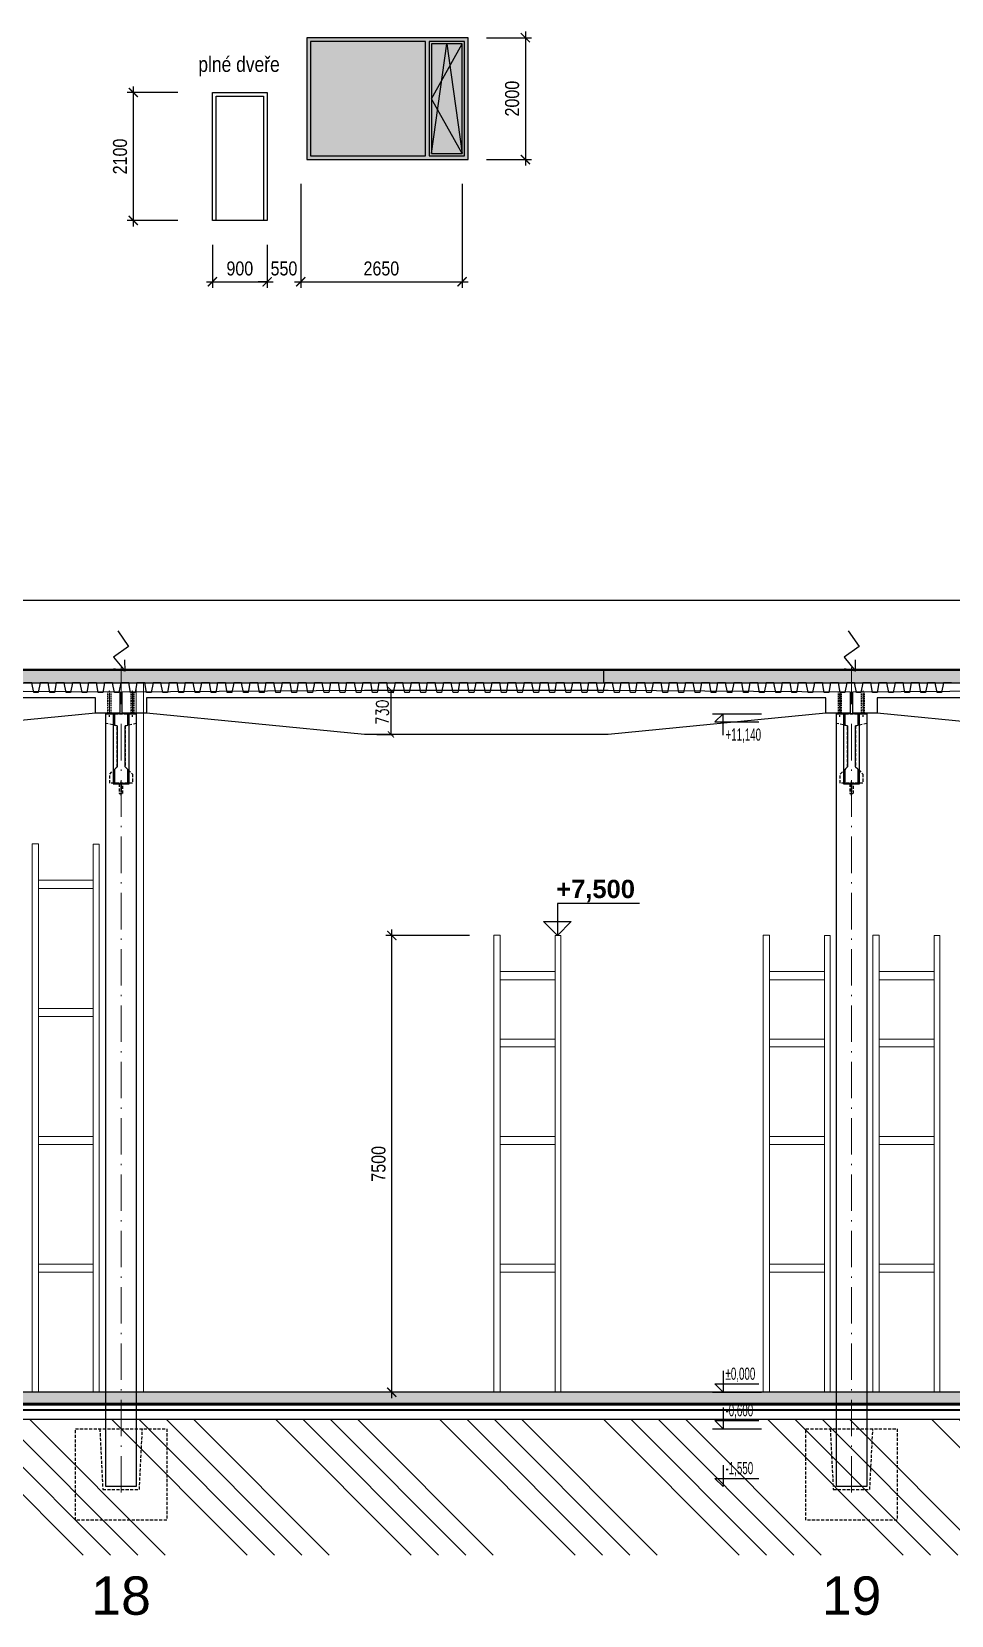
# Model space of a CAD drawing. Header units: millimetres. Extents: x 325046 to 1268204, y 1875583 to 2761998.
# Drawn here: x 908609 to 923718, y 2379859 to 2405864 of the extents above; entities that cross this region are included whole.
import ezdxf
from ezdxf.enums import TextEntityAlignment as Align

# ---------------------------------------------------------------- set-up
doc = ezdxf.new("R2010")
doc.units = ezdxf.units.MM
doc.header["$LTSCALE"] = 100
doc.header["$PDMODE"] = 65
for name, pattern in [('ACAD_ISO10W100', [18.5, 12, -3, 0.5, -3]), ('DASHDOT', [1, 0.5, -0.25, 0, -0.25]), ('DASHED', [0.75, 0.5, -0.25])]:
    doc.linetypes.add(name, pattern=pattern)
for name, color, linetype in [('005', 9, 'Continuous'), ('025', 1, 'Continuous'), ('030', 7, 'Continuous'), ('035', 7, 'Continuous'), ('050', 4, 'Continuous'), ('FASÁDY - okna - PŮDORYS', 8, 'Continuous'), ('KOTY', 2, 'Continuous'), ('kóty 100', 5, 'Continuous'), ('OKNA - RASTR', 5, 'Continuous'), ('Sloupy', 7, 'Continuous'), ('ŠRAF-TERÉN', 34, 'Continuous'), ('ŽB - MONOLIT', 4, 'Continuous')]:
    doc.layers.add(name, color=color, linetype=linetype)
for name, color, linetype, lineweight in [('FASÁDY filling', 7, 'Continuous', 5), ('Objekty - osy', 5, 'ACAD_ISO10W100', 20), ('OBVODOVÝ PLÁŠŤ', 2, 'Continuous', 9), ('ŠFAF - okna', 8, 'Continuous', 13)]:
    doc.layers.add(name, color=color, linetype=linetype, lineweight=lineweight)
for name, color, linetype, lineweight, true_color in [('IZOLACE - H', 7, 'Continuous', 9, 0x525252), ('PŘÍČKY - SDK', 7, 'Continuous', 30, 0x6a1174), ('TECH - regaly', 7, 'Continuous', 9, 0xa98b7e), ('TRAPÉZ -  KRYTINA', 7, 'Continuous', 25, 0x005875)]:
    doc.layers.add(name, color=color, linetype=linetype, lineweight=lineweight, true_color=true_color)
for name, color, linetype, true_color in [('Izolace tepelná', 7, 'Continuous', 0xfdf0ce), ('POPIS MÍSTNOSTÍ', 7, 'Continuous', 0x072bf2), ('Popis OS', 7, 'Continuous', 0xbd0a5d), ('Příprava na dock', 7, 'Continuous', 0x616161), ('VÝŠKOVÉ KOTY', 7, 'Continuous', 0xf90b4b), ('ŽB - Šraf-monol', 7, 'Continuous', 0x6bc2a4)]:
    doc.layers.add(name, color=color, linetype=linetype, true_color=true_color)
doc.styles.add('arial 1_200', font='arialbd.ttf', dxfattribs={"height": 300})
doc.styles.add('ARIAL NARROW', font='ARIALN.TTF')
doc.styles.add('ARIL-TENKÝ', font='arial.ttf')
doc.styles.add('ROMANS', font='romans.shx', dxfattribs={"width": 0.8})
doc.dimstyles.new('100', dxfattribs={"dimscale": 100, "dimtxt": 2.3, "dimasz": 1.5, "dimexe": 1, "dimexo": 4, "dimgap": 1, "dimtad": 1, "dimdec": 0, "dimzin": 0, "dimdsep": 46, "dimtxsty": 'ARIAL NARROW', "dimblk": 'ARCHTICK', "dimcen": 4, "dimdle": 1, "dimclrd": 256, "dimclre": 256, "dimclrt": 7, "dimadec": 0, "dimazin": 0, "dimtfac": 1, "dimtdec": 0, "dimtix": 1, "dimtofl": 0, "dimtmove": 0, "dimatfit": 2, "dimldrblk": 'OBLIQUE', "dimfxl": 1, "dimtolj": 1, "dimtzin": 0, "dimlwd": -1, "dimlwe": -1, "dimarcsym": 1})
doc.dimstyles.new('EXT_10', dxfattribs={"dimscale": 100, "dimtxt": 2, "dimasz": 1, "dimexe": 0.5, "dimexo": 2, "dimgap": 0.4, "dimtad": 1, "dimdec": 0, "dimzin": 0, "dimdsep": 46, "dimtxsty": 'ROMANS', "dimblk": 'ARCHTICK', "dimcen": 2, "dimclrd": 256, "dimclre": 256, "dimclrt": 7, "dimadec": 0, "dimazin": 0, "dimtfac": 0.5, "dimtdec": 0, "dimtix": 1, "dimtmove": 2, "dimatfit": 3, "dimldrblk": 'ARCHTICK', "dimfxl": 1, "dimtvp": 93.75, "dimtolj": 1, "dimtzin": 0, "dimarcsym": 0})

# ---------------------------------------------------------------- blocks, each defined once
blk = doc.blocks.new('L1_PO')
at = {"layer": '005', "linetype": 'DASHDOT', "ltscale": 0.5}
for points in [[(2900232, -5311663), (2900232, -5311223)], [(2911852, -5311663), (2911852, -5311223)]]:
    blk.add_lwpolyline(points, dxfattribs=at)
at = {"layer": '030'}
blk.add_lwpolyline([(2904042, -5311223), (2908042, -5311223), (2912022, -5311253), (2912022, -5311603), (2911622, -5311603), (2908042, -5311953), (2904042, -5311953), (2900462, -5311603), (2900062, -5311603), (2900062, -5311253)], close=True, dxfattribs=at)
blk.add_lwpolyline([(2911622, -5311603), (2911622, -5311353), (2900462, -5311353), (2900462, -5311603)], dxfattribs=at)
blk.add_lwpolyline([(2911622, -5311603), (2911622, -5311353), (2900462, -5311353), (2900462, -5311603)], dxfattribs=at)
at = {"layer": '035', "linetype": 'DASHED', "ltscale": 0.5}
for points in [[(2900207, -5311603), (2900207, -5311252)], [(2900257, -5311603), (2900257, -5311252)], [(2911827, -5311603), (2911827, -5311252)], [(2911877, -5311603), (2911877, -5311252)]]:
    blk.add_lwpolyline(points, dxfattribs=at)
blk = doc.blocks.new('HLAVIVE 5 PO')
at = {"layer": 'Příprava na dock', "linetype": 'DASHED'}
blk.add_lwpolyline([(2345597, -5228059), (2345597, -5226559), (2347097, -5226559), (2347097, -5228059)], close=True, dxfattribs=at)
blk.add_lwpolyline([(2345997, -5226559), (2346047, -5227559), (2346647, -5227559), (2346697, -5226559)], dxfattribs=at)
blk = doc.blocks.new('HROMOSVOD')
at = {"layer": 'Sloupy'}
for p, q in [((-215544, -3763603), (-215365, -3763858)), ((-215365, -3763858), (-215611, -3764037)), ((-215611, -3764037), (-215422, -3764264)), ((-215422, -3764264), (-215425, -3764077)), ((-215422, -3764264), (-215605, -3764227))]:
    blk.add_line(p, q, dxfattribs=at)
blk = doc.blocks.new('_ARCHTICK')
at = {"color": 0, "linetype": 'ByBlock', "const_width": 0.15}
blk.add_lwpolyline([(-0.5, -0.5), (0.5, 0.5)], dxfattribs=at)
blk = doc.blocks.new('*D702')
at = {"layer": 'Defpoints', "color": 0, "transparency": 16777216}
for p in [(914079, 2395053), (914079, 2394323), (914510, 2394323)]:
    blk.add_point(p, dxfattribs=at)
at = {"layer": 'KOTY', "lineweight": -2, "transparency": 16777216}
for p, q in [((914279, 2395053), (914560, 2395053)), ((914510, 2395053), (914510, 2394323)), ((914279, 2394323), (914560, 2394323))]:
    blk.add_line(p, q, dxfattribs=at)
at = {"layer": 'KOTY', "lineweight": -2, "transparency": 16777216, "xscale": 100, "yscale": 100, "zscale": 100}
for p, rotation in [((914510, 2395053), 90), ((914510, 2394323), 270)]:
    blk.add_blockref('_ARCHTICK', p, dxfattribs=dict(at, rotation=rotation))
at = {"layer": 'KOTY', "color": 7, "transparency": 16777216, "insert": (914370, 2394688), "char_height": 200, "attachment_point": 5, "rotation": 90, "style": 'ROMANS'}
blk.add_mtext('\\A1;730', dxfattribs=at)
blk = doc.blocks.new('OKNO1')
at = {"layer": 'FASÁDY filling'}
h = blk.add_hatch(color=149, dxfattribs=at)
h.paths.add_polyline_path([(554541, 2542543), (552541, 2542543), (552541, 2539893), (554541, 2539893)])
h.paths.add_polyline_path([(554481, 2541903), (552601, 2541903), (552601, 2542483), (554481, 2542483)], flags=16)
h.paths.add_polyline_path([(554481, 2541843), (554481, 2539953), (552601, 2539953), (552601, 2541843)], flags=16)
h = blk.add_hatch(color=149, dxfattribs=at)
h.paths.add_polyline_path([(554481, 2542483), (552601, 2542483), (552601, 2541903), (554481, 2541903)])
h.paths.add_polyline_path([(554441, 2542443), (554441, 2541943), (552641, 2541943), (552641, 2542443)], flags=16)
at = {"layer": 'ŠFAF - okna'}
h = blk.add_hatch(color=256, dxfattribs=at)
h.set_gradient(color1=(33, 33, 33), color2=(171, 171, 171))
h.paths.add_polyline_path([(554441, 2541943), (554441, 2542443), (552641, 2542443), (552641, 2541943)])
h.paths.add_polyline_path([(552601, 2539953), (554481, 2539953), (554481, 2541843), (552601, 2541843)])
at = {"layer": 'FASÁDY - okna - PŮDORYS'}
blk.add_lwpolyline([(554441, 2542443), (554441, 2541943), (552641, 2541943), (552641, 2542443)], close=True, dxfattribs=at)
blk.add_lwpolyline([(552641, 2541943), (554441, 2542193), (552641, 2542443), (553541, 2541943), (554441, 2542443)], dxfattribs=at)
at = {"layer": 'OKNA - RASTR'}
blk.add_lwpolyline([(554541, 2542543), (554541, 2539893), (552541, 2539893), (552541, 2542543)], close=True, dxfattribs=at)
for points in [[(552601, 2541903), (552601, 2542483), (554481, 2542483), (554481, 2541903), (552601, 2541903)], [(554481, 2541843), (554481, 2539953), (552601, 2539953), (552601, 2541843), (554481, 2541843)]]:
    blk.add_lwpolyline(points, dxfattribs=at)
blk = doc.blocks.new('*D867')
at = {"layer": 'Defpoints', "color": 0, "ltscale": 100, "transparency": 16777216}
for p in [(911579, 2402764), (912479, 2402764), (912479, 2401757)]:
    blk.add_point(p, dxfattribs=at)
at = {"layer": 'kóty 100', "ltscale": 100, "transparency": 16777216}
for p, q in [((911579, 2402364), (911579, 2401657)), ((912479, 2402364), (912479, 2401657)), ((911479, 2401757), (912579, 2401757))]:
    blk.add_line(p, q, dxfattribs=at)
at = {"layer": 'kóty 100', "ltscale": 100, "transparency": 16777216, "xscale": 150, "yscale": 150, "zscale": 150, "rotation": 180}
blk.add_blockref('_ARCHTICK', (911579, 2401757), dxfattribs=at)
at = {"layer": 'kóty 100', "ltscale": 100, "transparency": 16777216, "xscale": 150, "yscale": 150, "zscale": 150}
blk.add_blockref('_ARCHTICK', (912479, 2401757), dxfattribs=at)
at = {"layer": 'kóty 100', "color": 7, "ltscale": 100, "transparency": 16777216, "insert": (912029, 2401974), "char_height": 230, "attachment_point": 5, "style": 'ARIAL NARROW'}
blk.add_mtext('\\A1;900', dxfattribs=at)
blk = doc.blocks.new('_Oblique')
at = {"color": 0, "lineweight": -2}
blk.add_line((-0.5, -0.5), (0.5, 0.5), dxfattribs=at)
blk = doc.blocks.new('*D868')
at = {"layer": 'Defpoints', "color": 0, "ltscale": 100, "transparency": 16777216}
for p in [(913029, 2403764), (912479, 2402764), (913029, 2401757)]:
    blk.add_point(p, dxfattribs=at)
at = {"layer": 'kóty 100', "ltscale": 100, "transparency": 16777216}
for p, q in [((913029, 2403364), (913029, 2401657)), ((912479, 2402364), (912479, 2401657)), ((912479, 2401757), (912329, 2401757)), ((913029, 2401757), (913179, 2401757))]:
    blk.add_line(p, q, dxfattribs=at)
at = {"layer": 'kóty 100', "ltscale": 100, "transparency": 16777216, "xscale": 150, "yscale": 150, "zscale": 150}
blk.add_blockref('_ARCHTICK', (912479, 2401757), dxfattribs=at)
at = {"layer": 'kóty 100', "ltscale": 100, "transparency": 16777216, "xscale": 150, "yscale": 150, "zscale": 150, "rotation": 180}
blk.add_blockref('_ARCHTICK', (913029, 2401757), dxfattribs=at)
at = {"layer": 'kóty 100', "color": 7, "ltscale": 100, "transparency": 16777216, "insert": (912754, 2401974), "char_height": 230, "attachment_point": 5, "style": 'ARIAL NARROW'}
blk.add_mtext('\\A1;550', dxfattribs=at)
blk = doc.blocks.new('*D869')
at = {"layer": 'Defpoints', "color": 0, "ltscale": 100, "transparency": 16777216}
for p in [(913029, 2403764), (915679, 2403764), (915679, 2401757)]:
    blk.add_point(p, dxfattribs=at)
at = {"layer": 'kóty 100', "ltscale": 100, "transparency": 16777216}
for p, q in [((913029, 2403364), (913029, 2401657)), ((915679, 2403364), (915679, 2401657)), ((912929, 2401757), (915779, 2401757))]:
    blk.add_line(p, q, dxfattribs=at)
at = {"layer": 'kóty 100', "ltscale": 100, "transparency": 16777216, "xscale": 150, "yscale": 150, "zscale": 150, "rotation": 180}
blk.add_blockref('_ARCHTICK', (913029, 2401757), dxfattribs=at)
at = {"layer": 'kóty 100', "ltscale": 100, "transparency": 16777216, "xscale": 150, "yscale": 150, "zscale": 150}
blk.add_blockref('_ARCHTICK', (915679, 2401757), dxfattribs=at)
at = {"layer": 'kóty 100', "color": 7, "ltscale": 100, "transparency": 16777216, "insert": (914354, 2401974), "char_height": 230, "attachment_point": 5, "style": 'ARIAL NARROW'}
blk.add_mtext('\\A1;2650', dxfattribs=at)
blk = doc.blocks.new('*D870')
at = {"layer": 'Defpoints', "color": 0, "ltscale": 100, "transparency": 16777216}
for p in [(915679, 2405764), (915679, 2403764), (916720, 2403764)]:
    blk.add_point(p, dxfattribs=at)
at = {"layer": 'kóty 100', "ltscale": 100, "transparency": 16777216}
for p, q in [((916079, 2405764), (916820, 2405764)), ((916720, 2405864), (916720, 2403664)), ((916079, 2403764), (916820, 2403764))]:
    blk.add_line(p, q, dxfattribs=at)
at = {"layer": 'kóty 100', "ltscale": 100, "transparency": 16777216, "xscale": 150, "yscale": 150, "zscale": 150}
for p, rotation in [((916720, 2405764), 90), ((916720, 2403764), 270)]:
    blk.add_blockref('_ARCHTICK', p, dxfattribs=dict(at, rotation=rotation))
at = {"layer": 'kóty 100', "color": 7, "ltscale": 100, "transparency": 16777216, "insert": (916503, 2404764), "char_height": 230, "attachment_point": 5, "rotation": 90, "style": 'ARIAL NARROW'}
blk.add_mtext('\\A1;2000', dxfattribs=at)
blk = doc.blocks.new('*D871')
at = {"layer": 'Defpoints', "color": 0, "ltscale": 100, "transparency": 16777216}
for p in [(911408, 2404864), (910279, 2402764), (911408, 2402764)]:
    blk.add_point(p, dxfattribs=at)
at = {"layer": 'kóty 100', "ltscale": 100, "transparency": 16777216}
for p, q in [((910279, 2404964), (910279, 2402664)), ((911008, 2404864), (910179, 2404864)), ((911008, 2402764), (910179, 2402764))]:
    blk.add_line(p, q, dxfattribs=at)
at = {"layer": 'kóty 100', "ltscale": 100, "transparency": 16777216, "xscale": 150, "yscale": 150, "zscale": 150}
for p, rotation in [((910279, 2404864), 90), ((910279, 2402764), 270)]:
    blk.add_blockref('_ARCHTICK', p, dxfattribs=dict(at, rotation=rotation))
at = {"layer": 'kóty 100', "color": 7, "ltscale": 100, "transparency": 16777216, "insert": (910062, 2403814), "char_height": 230, "attachment_point": 5, "rotation": 90, "style": 'ARIAL NARROW'}
blk.add_mtext('\\A1;2100', dxfattribs=at)
blk = doc.blocks.new('*D1519')
at = {"layer": 'Defpoints', "color": 0, "linetype": 'ByBlock', "ltscale": 100, "transparency": 16777216}
for p in [(914525, 2391023), (916204, 2391023), (916204, 2383523)]:
    blk.add_point(p, dxfattribs=at)
at = {"layer": 'kóty 100', "linetype": 'ByBlock', "ltscale": 100, "transparency": 16777216}
for p, q in [((914525, 2383423), (914525, 2391123)), ((915804, 2391023), (914425, 2391023)), ((915804, 2383523), (914425, 2383523))]:
    blk.add_line(p, q, dxfattribs=at)
at = {"layer": 'kóty 100', "linetype": 'ByBlock', "ltscale": 100, "transparency": 16777216, "xscale": 150, "yscale": 150, "zscale": 150}
for p, rotation in [((914525, 2391023), 90), ((914525, 2383523), 270)]:
    blk.add_blockref('_ARCHTICK', p, dxfattribs=dict(at, rotation=rotation))
at = {"layer": 'kóty 100', "color": 7, "linetype": 'ByBlock', "ltscale": 100, "transparency": 16777216, "insert": (914308, 2387273), "char_height": 230, "attachment_point": 5, "rotation": 90, "style": 'ARIAL NARROW'}
blk.add_mtext('\\A1;7500', dxfattribs=at)

msp = doc.modelspace()

# ---------------------------------------------------------------- hatches: boundary and pattern name
at = {"layer": 'Izolace tepelná'}
h = msp.add_hatch(color=256, dxfattribs=at)
h.dxf.hatch_style = 1
h.paths.add_polyline_path([(905735.7, 2395373.1), (904657.2, 2395373.1), (904657.2, 2395173.1), (905735.7, 2395173.1)])
h.paths.add_polyline_path([(911735.7, 2395373.1), (905735.7, 2395373.1), (905735.7, 2395173.1), (911735.7, 2395173.1)])
h.paths.add_polyline_path([(917735.7, 2395373.1), (911735.7, 2395373.1), (911735.7, 2395173.1), (911793.5, 2395173.1), (917735.7, 2395173.1)])
h.paths.add_polyline_path([(918010.7, 2395373.1), (917735.7, 2395373.1), (917735.7, 2395173.1), (918010.7, 2395173.1)])
h = msp.add_hatch(color=256, dxfattribs=at)
h.dxf.hatch_style = 1
h.paths.add_polyline_path([(918985.7, 2395373.1), (917907.2, 2395373.1), (917907.2, 2395173.1), (918985.7, 2395173.1)])
h.paths.add_polyline_path([(924985.7, 2395373.1), (918985.7, 2395373.1), (918985.7, 2395173.1), (924985.7, 2395173.1)])
h.paths.add_polyline_path([(930985.7, 2395373.1), (924985.7, 2395373.1), (924985.7, 2395173.1), (925043.5, 2395173.1), (930985.7, 2395173.1)])
h.paths.add_polyline_path([(931260.7, 2395373.1), (930985.7, 2395373.1), (930985.7, 2395173.1), (931260.7, 2395173.1)])
at = {"layer": 'ŠRAF-TERÉN'}
h = msp.add_hatch(dxfattribs=at)
h.set_pattern_fill('ANSI34', color=256, scale=100, angle=90, style=0)
h.set_pattern_definition([(135, (-468487, -136844.4), (-1347.0384, -1347.0384), []), (135, (-468487, -136395.4), (-1347.0384, -1347.0384), []), (135, (-468487, -135946.3), (-1347.0384, -1347.0384), []), (135, (-468487, -135497.3), (-1347.0384, -1347.0384), [])])
h.paths.add_polyline_path([(706303.7, 2383073.1), (711878.7, 2383073.1), (711878.7, 2381723.1), (711328.7, 2381723.1), (711328.7, 2380848.7), (706803.7, 2380848.7), (706803.7, 2381723.1), (706303.7, 2381723.1)])
h.paths.add_polyline_path([(700798.2, 2382764.2), (704598.7, 2382923.1), (705312.2, 2382923.1), (705466.2, 2382724.7), (705803.7, 2382724.7), (705803.7, 2381723.1), (705303.7, 2381723.1), (705303.7, 2380848.7), (700798.2, 2380848.7)])
h.paths.add_polyline_path([(717828.7, 2383073.1), (717828.7, 2381723.1), (717328.7, 2381723.1), (717328.7, 2380848.7), (712828.7, 2380848.7), (712828.7, 2381723.1), (712278.7, 2381723.1), (712278.7, 2381763.1), (712278.7, 2381763.1), (712278.7, 2381883.1), (712278.7, 2383073.1)])
h.paths.add_polyline_path([(718078.7, 2383073.1), (718078.7, 2381723.1), (717828.7, 2381723.1), (717828.7, 2381763.1), (717838.7, 2381763.1), (717838.7, 2381883.1), (717837.8, 2383073.1)])
h.paths.add_polyline_path([(718078.7, 2383073.1), (718328.7, 2383073.1), (718328.7, 2381883.1), (718318.7, 2381883.1), (718318.7, 2381763.1), (718319.1, 2381723.1), (718078.7, 2381723.1)])
h.paths.add_polyline_path([(1017133.1, 2383073.1), (1017036.8, 2380848.7), (718828.7, 2380848.7), (718828.7, 2381723.1), (718328.7, 2381723.1), (718328.7, 2381763.1), (718328.7, 2381763.1), (718328.7, 2381883.1), (718328.7, 2383073.1)])
h.paths.add_polyline_path([(718428.7, 2381723.1), (718828.7, 2381723.1), (718828.7, 2380848.7), (718384.9, 2380848.7)], flags=17)
h.paths.add_polyline_path([(718078.7, 2381723.1), (718328.7, 2381723.1), (718328.7, 2380848.7), (718078.7, 2380848.7)])
h.paths.add_polyline_path([(717828.7, 2381723.1), (718078.7, 2381723.1), (718078.7, 2380848.7), (717828.7, 2380848.7)])
h.paths.add_polyline_path([(717328.7, 2381723.1), (717728.7, 2381723.1), (717772.4, 2380848.7), (717328.7, 2380848.7)], flags=17)
h.paths.add_polyline_path([(712378.7, 2381723.1), (712828.7, 2381723.1), (712828.7, 2380848.7), (712334.9, 2380848.7)], flags=17)
h.paths.add_polyline_path([(712078.7, 2381723.1), (712278.7, 2381723.1), (712278.7, 2380848.7), (712078.7, 2380848.7)])
h.paths.add_polyline_path([(711878.7, 2381723.1), (712078.7, 2381723.1), (712078.7, 2380848.7), (711878.7, 2380848.7)])
h.paths.add_polyline_path([(711328.7, 2381723.1), (711778.7, 2381723.1), (711822.4, 2380848.7), (711328.7, 2380848.7)], flags=17)
h.paths.add_polyline_path([(706403.7, 2381723.1), (706803.7, 2381723.1), (706803.7, 2380848.7), (706359.9, 2380848.7)], flags=17)
h.paths.add_polyline_path([(706078.7, 2381723.1), (706303.7, 2381723.1), (706303.7, 2380848.7), (706078.7, 2380848.7)])
h.paths.add_polyline_path([(705803.7, 2381723.1), (706078.7, 2381723.1), (706078.7, 2380848.7), (705803.7, 2380848.7)])
h.paths.add_polyline_path([(705303.7, 2381723.1), (705703.7, 2381723.1), (705747.4, 2380848.7), (705303.7, 2380848.7)], flags=17)
at = {"layer": 'ŽB - Šraf-monol'}
msp.add_hatch(color=256, dxfattribs=at).paths.add_polyline_path([(1018353.7, 2383523.1), (1018353.7, 2383343.1), (705803.7, 2383343.1), (705803.7, 2383523.1)])

# ---------------------------------------------------------------- linework, layer by layer
at = {"layer": '005', "linetype": 'DASHDOT', "ltscale": 0.5}
for points in [[(910078.7, 2393323.1), (910078.7, 2393573.1)], [(922078.7, 2393323.1), (922078.7, 2393573.1)]]:
    msp.add_lwpolyline(points, dxfattribs=at)
at = {"layer": '025', "linetype": 'DASHED'}
for points, const_width in [([(909888.7, 2394663.1), (909888.7, 2395003.1)], 20), ([(910268.7, 2394663.1), (910268.7, 2395003.1)], 20), ([(921888.7, 2394663.1), (921888.7, 2395003.1)], 20), ([(922268.7, 2394663.1), (922268.7, 2395003.1)], 20), ([(910078.7, 2393373.1), (910078.7, 2393523.1)], 25), ([(922078.7, 2393373.1), (922078.7, 2393523.1)], 25)]:
    msp.add_lwpolyline(points, dxfattribs=dict(at, const_width=const_width))
at = {"layer": '035', "linetype": 'DASHED'}
for points in [[(909828.7, 2394663.7), (910328.7, 2394663.7), (910328.7, 2394503.8), (910143.7, 2394464.8), (910143.7, 2393793.1), (910263.7, 2393673.1), (910263.7, 2393523.1), (909893.7, 2393523.1), (909893.7, 2393673.1), (910013.7, 2393793.1), (910013.7, 2394464.8), (909828.7, 2394503.8), (909828.7, 2394663.7)], [(921828.7, 2394663.7), (922328.7, 2394663.7), (922328.7, 2394503.8), (922143.7, 2394464.8), (922143.7, 2393793.1), (922263.7, 2393673.1), (922263.7, 2393523.1), (921893.7, 2393523.1), (921893.7, 2393673.1), (922013.7, 2393793.1), (922013.7, 2394464.8), (921828.7, 2394503.8), (921828.7, 2394663.7)]]:
    msp.add_lwpolyline(points, dxfattribs=at)
at = {"layer": '035', "ltscale": 0.5}
for points in [[(909828.7, 2394663.1), (909948.7, 2394663.1), (909948.7, 2393513.1), (910208.7, 2393513.1), (910208.7, 2394663.1), (910328.7, 2394663.1), (910328.7, 2381973.1), (909828.7, 2381973.1)], [(921828.7, 2394663.1), (921948.7, 2394663.1), (921948.7, 2393513.1), (922208.7, 2393513.1), (922208.7, 2394663.1), (922328.7, 2394663.1), (922328.7, 2381973.1), (921828.7, 2381973.1)]]:
    msp.add_lwpolyline(points, close=True, dxfattribs=at)
at = {"layer": '035', "linetype": 'DASHED'}
for points in [[(910048.7, 2393513.1), (910048.7, 2393353.1), (910108.7, 2393353.1), (910108.7, 2393513.1)], [(922048.7, 2393513.1), (922048.7, 2393353.1), (922108.7, 2393353.1), (922108.7, 2393513.1)]]:
    msp.add_lwpolyline(points, close=True, dxfattribs=at)
at = {"layer": '050'}
for points in [[(909968.7, 2394663.7), (909968.7, 2394474.3), (910013.7, 2394464.8), (910013.7, 2393793.1), (909968.7, 2393748.1), (909968.7, 2393523.1), (910188.7, 2393523.1), (910188.7, 2393748.1), (910143.7, 2393793.1), (910143.7, 2394464.8), (910188.7, 2394474.3), (910188.7, 2394663.7)], [(921968.7, 2394663.7), (921968.7, 2394474.3), (922013.7, 2394464.8), (922013.7, 2393793.1), (921968.7, 2393748.1), (921968.7, 2393523.1), (922188.7, 2393523.1), (922188.7, 2393748.1), (922143.7, 2393793.1), (922143.7, 2394464.8), (922188.7, 2394474.3), (922188.7, 2394663.7)]]:
    msp.add_lwpolyline(points, close=True, dxfattribs=at)
at = {"layer": 'IZOLACE - H', "linetype": 'ByBlock', "ltscale": 1000}
for p, q in [((904657.2, 2395393.1), (918010.7, 2395393.1)), ((917907.2, 2395393.1), (931260.7, 2395393.1))]:
    msp.add_line(p, q, dxfattribs=at)
at = {"layer": 'IZOLACE - H', "linetype": 'DASHED', "ltscale": 10, "const_width": 20}
for points in [[(904657.2, 2395383.1), (918010.7, 2395383.1)], [(917907.2, 2395383.1), (931260.7, 2395383.1)]]:
    msp.add_lwpolyline(points, dxfattribs=at)
at = {"layer": 'IZOLACE - H', "linetype": 'DASHED', "ltscale": 5, "const_width": 20, "flags": 128}
msp.add_lwpolyline([(705803.7, 2383323.1), (1018353.7, 2383323.1)], dxfattribs=at)
at = {"layer": 'IZOLACE - H', "linetype": 'ByBlock', "ltscale": 1000, "flags": 128}
for points in [[(705803.7, 2383333.1), (1018189, 2383333.1)], [(705803.7, 2383313.1), (1018353.7, 2383313.1)]]:
    msp.add_lwpolyline(points, dxfattribs=at)
at = {"layer": 'Izolace tepelná'}
for points in [[(918010.7, 2395173.1), (918010.7, 2395373.1), (904657.2, 2395373.1)], [(931260.7, 2395173.1), (931260.7, 2395373.1), (917907.2, 2395373.1)], [(904657.2, 2395173.1), (918010.7, 2395173.1)], [(917907.2, 2395173.1), (931260.7, 2395173.1)], [(1018353.7, 2383233.1), (705803.7, 2383233.1), (705803.7, 2383313.1)], [(705803.7, 2383313.1), (1018353.7, 2383313.1)]]:
    msp.add_lwpolyline(points, dxfattribs=at)
at = {"layer": 'KOTY'}
for p, q in [((919791.8, 2394663.1), (920601.3, 2394663.1)), ((919791.8, 2383523.1), (920601.3, 2383523.1)), ((919791.8, 2382923.1), (920601.3, 2382923.1))]:
    msp.add_line(p, q, dxfattribs=at)
at = {"layer": 'KOTY', "flags": 128}
for points in [[(919966.5, 2394312.2), (919966.5, 2394663.1), (919831.5, 2394528.1), (920556.5, 2394528.1)], [(919966.5, 2383874), (919966.5, 2383523.1), (919831.5, 2383658.1), (920556.5, 2383658.1)], [(919966.5, 2383274), (919966.5, 2382923.1), (919831.5, 2383058.1), (920556.5, 2383058.1)], [(919966.5, 2382324), (919966.5, 2381973.1), (919831.5, 2382108.1), (920556.5, 2382108.1)]]:
    msp.add_lwpolyline(points, dxfattribs=at)
at = {"layer": 'kóty 100'}
msp.add_line((1024720.1, 2396523.1), (705683.7, 2396523.1), dxfattribs=at)
at = {"layer": 'Objekty - osy', "ltscale": 0.5}
for points in [[(910078.7, 2395423.5), (910078.7, 2381773.1)], [(922078.7, 2395423.5), (922078.7, 2381773.1)]]:
    msp.add_lwpolyline(points, dxfattribs=at)
at = {"layer": 'OBVODOVÝ PLÁŠŤ'}
for points in [[(910328.7, 2383523.1), (910328.7, 2395120.7)], [(910448.7, 2395173.1), (910448.7, 2383523.1)]]:
    msp.add_lwpolyline(points, dxfattribs=at)
at = {"layer": 'OKNA - RASTR'}
msp.add_line((912418.7, 2404803.6), (912418.7, 2402763.6), dxfattribs=at)
msp.add_lwpolyline([(911578.7, 2404863.6), (912478.7, 2404863.6), (912478.7, 2402763.6), (911578.7, 2402763.6)], close=True, dxfattribs=at)
for points in [[(911638.7, 2404803.6), (912418.7, 2404803.6), (912418.7, 2402763.6)], [(911638.7, 2402763.6), (911638.7, 2404803.6), (912418.7, 2404803.6)]]:
    msp.add_lwpolyline(points, dxfattribs=at)
at = {"layer": 'PŘÍČKY - SDK'}
msp.add_line((705803.7, 2383230.5), (1018353.7, 2383230.5), dxfattribs=at)
at = {"layer": 'TECH - regaly', "linetype": 'ByBlock', "ltscale": 100}
for points in [[(908617.2, 2392526.3), (908720.8, 2392526.3), (908720.8, 2383523.1), (908617.2, 2383523.1)], [(909622.1, 2392522.6), (909717.2, 2392522.6), (909717.2, 2383523.1), (909622.1, 2383523.1)], [(908720.8, 2391930.1), (909622.1, 2391930.1), (909622.1, 2391791.9), (908720.8, 2391791.9)], [(916203.7, 2391026.8), (916307.3, 2391026.8), (916307.3, 2383523.1), (916203.7, 2383523.1)], [(917208.6, 2391023.1), (917303.7, 2391023.1), (917303.7, 2383523.1), (917208.6, 2383523.1)], [(920628.7, 2391026.8), (920732.3, 2391026.8), (920732.3, 2383523.1), (920628.7, 2383523.1)], [(921633.6, 2391023.1), (921728.7, 2391023.1), (921728.7, 2383523.1), (921633.6, 2383523.1)], [(922428.7, 2391026.8), (922532.3, 2391026.8), (922532.3, 2383523.1), (922428.7, 2383523.1)], [(923433.6, 2391023.1), (923528.7, 2391023.1), (923528.7, 2383523.1), (923433.6, 2383523.1)], [(916307.3, 2390430.6), (917208.6, 2390430.6), (917208.6, 2390292.3), (916307.3, 2390292.3)], [(920732.3, 2390430.6), (921633.6, 2390430.6), (921633.6, 2390292.3), (920732.3, 2390292.3)], [(922532.3, 2390430.6), (923433.6, 2390430.6), (923433.6, 2390292.3), (922532.3, 2390292.3)], [(908720.8, 2389821.9), (909622.1, 2389821.9), (909622.1, 2389692.3), (908720.8, 2389692.3)], [(916307.3, 2389321.9), (917208.6, 2389321.9), (917208.6, 2389192.3), (916307.3, 2389192.3)], [(920732.3, 2389321.9), (921633.6, 2389321.9), (921633.6, 2389192.3), (920732.3, 2389192.3)], [(922532.3, 2389321.9), (923433.6, 2389321.9), (923433.6, 2389192.3), (922532.3, 2389192.3)], [(908720.8, 2387722.3), (909622.1, 2387722.3), (909622.1, 2387592.7), (908720.8, 2387592.7)], [(916307.3, 2387722.3), (917208.6, 2387722.3), (917208.6, 2387592.7), (916307.3, 2387592.7)], [(920732.3, 2387722.3), (921633.6, 2387722.3), (921633.6, 2387592.7), (920732.3, 2387592.7)], [(922532.3, 2387722.3), (923433.6, 2387722.3), (923433.6, 2387592.7), (922532.3, 2387592.7)], [(908720.8, 2385622.7), (909622.1, 2385622.7), (909622.1, 2385493.1), (908720.8, 2385493.1)], [(916307.3, 2385622.7), (917208.6, 2385622.7), (917208.6, 2385493.1), (916307.3, 2385493.1)], [(920732.3, 2385622.7), (921633.6, 2385622.7), (921633.6, 2385493.1), (920732.3, 2385493.1)], [(922532.3, 2385622.7), (923433.6, 2385622.7), (923433.6, 2385493.1), (922532.3, 2385493.1)]]:
    msp.add_lwpolyline(points, close=True, dxfattribs=at)
at = {"layer": 'TRAPÉZ -  KRYTINA', "flags": 128}
for points in [[(918011.2, 2395107.5), (917993.5, 2395013.1), (917943.5, 2395013.1), (917918.5, 2395013.1), (917888.5, 2395173.1), (917758.5, 2395173.1), (917728.5, 2395013.1), (917678.5, 2395013.1), (917653.5, 2395013.1), (917623.5, 2395173.1), (917493.5, 2395173.1), (917463.5, 2395013.1), (917413.5, 2395013.1), (917388.5, 2395013.1), (917358.5, 2395173.1), (917228.5, 2395173.1), (917198.5, 2395013.1), (917148.5, 2395013.1), (917123.5, 2395013.1), (917093.5, 2395173.1), (916963.5, 2395173.1), (916933.5, 2395013.1), (916883.5, 2395013.1), (916858.5, 2395013.1), (916828.5, 2395173.1), (916698.5, 2395173.1), (916668.5, 2395013.1), (916618.5, 2395013.1), (916593.5, 2395013.1), (916563.5, 2395173.1), (916433.5, 2395173.1), (916403.5, 2395013.1), (916353.5, 2395013.1), (916328.5, 2395013.1), (916298.5, 2395173.1), (916168.5, 2395173.1), (916138.5, 2395013.1), (916088.5, 2395013.1), (916063.5, 2395013.1), (916033.5, 2395173.1), (915903.5, 2395173.1), (915873.5, 2395013.1), (915823.5, 2395013.1), (915798.5, 2395013.1), (915768.5, 2395173.1), (915638.5, 2395173.1), (915608.5, 2395013.1), (915558.5, 2395013.1), (915533.5, 2395013.1), (915503.5, 2395173.1), (915373.5, 2395173.1), (915343.5, 2395013.1), (915293.5, 2395013.1), (915268.5, 2395013.1), (915238.5, 2395173.1), (915108.5, 2395173.1), (915078.5, 2395013.1), (915028.5, 2395013.1), (915003.5, 2395013.1), (914973.5, 2395173.1), (914843.5, 2395173.1), (914813.5, 2395013.1), (914763.5, 2395013.1), (914738.5, 2395013.1), (914708.5, 2395173.1), (914578.5, 2395173.1), (914548.5, 2395013.1), (914498.5, 2395013.1), (914473.5, 2395013.1), (914443.5, 2395173.1), (914313.5, 2395173.1), (914283.5, 2395013.1), (914233.5, 2395013.1), (914208.5, 2395013.1), (914178.5, 2395173.1), (914048.5, 2395173.1), (914018.5, 2395013.1), (913968.5, 2395013.1), (913943.5, 2395013.1), (913913.5, 2395173.1), (913783.5, 2395173.1), (913753.5, 2395013.1), (913703.5, 2395013.1), (913678.5, 2395013.1), (913648.5, 2395173.1), (913518.5, 2395173.1), (913488.5, 2395013.1), (913438.5, 2395013.1), (913413.5, 2395013.1), (913383.5, 2395173.1), (913253.5, 2395173.1), (913223.5, 2395013.1), (913173.5, 2395013.1), (913148.5, 2395013.1), (913118.5, 2395173.1), (912988.5, 2395173.1), (912958.5, 2395013.1), (912908.5, 2395013.1), (912883.5, 2395013.1), (912853.5, 2395173.1), (912723.5, 2395173.1), (912693.5, 2395013.1), (912643.5, 2395013.1), (912618.5, 2395013.1), (912588.5, 2395173.1), (912458.5, 2395173.1), (912428.5, 2395013.1), (912378.5, 2395013.1), (912353.5, 2395013.1), (912323.5, 2395173.1), (912193.5, 2395173.1), (912163.5, 2395013.1), (912113.5, 2395013.1), (912088.5, 2395013.1), (912058.5, 2395173.1), (911928.5, 2395173.1), (911898.5, 2395013.1), (911848.5, 2395013.1), (911823.5, 2395013.1), (911793.5, 2395173.1), (911663.5, 2395173.1), (911633.5, 2395013.1), (911583.5, 2395013.1), (911558.5, 2395013.1), (911528.5, 2395173.1), (911398.5, 2395173.1), (911368.5, 2395013.1), (911318.5, 2395013.1), (911293.5, 2395013.1), (911263.5, 2395173.1), (911133.5, 2395173.1), (911103.5, 2395013.1), (911053.5, 2395013.1), (911028.5, 2395013.1), (910998.5, 2395173.1), (910868.5, 2395173.1), (910838.5, 2395013.1), (910788.5, 2395013.1), (910763.5, 2395013.1), (910733.5, 2395173.1), (910603.5, 2395173.1), (910573.5, 2395013.1), (910523.5, 2395013.1), (910498.5, 2395013.1), (910468.5, 2395173.1), (910338.5, 2395173.1), (910308.5, 2395013.1), (910258.5, 2395013.1), (910233.5, 2395013.1), (910203.5, 2395173.1), (910073.5, 2395173.1), (910043.5, 2395013.1), (909993.5, 2395013.1), (909968.5, 2395013.1), (909938.5, 2395173.1), (909808.5, 2395173.1), (909778.5, 2395013.1), (909728.5, 2395013.1), (909703.5, 2395013.1), (909673.5, 2395173.1), (909543.5, 2395173.1), (909513.5, 2395013.1), (909463.5, 2395013.1), (909438.5, 2395013.1), (909408.5, 2395173.1), (909278.5, 2395173.1), (909248.5, 2395013.1), (909198.5, 2395013.1), (909173.5, 2395013.1), (909143.5, 2395173.1), (909013.5, 2395173.1), (908983.5, 2395013.1), (908933.5, 2395013.1), (908908.5, 2395013.1), (908878.5, 2395173.1), (908748.5, 2395173.1), (908718.5, 2395013.1), (908668.5, 2395013.1), (908643.5, 2395013.1), (908613.5, 2395173.1), (908483.5, 2395173.1)], [(923718.5, 2395173.1), (923588.5, 2395173.1), (923558.5, 2395013.1), (923508.5, 2395013.1), (923483.5, 2395013.1), (923453.5, 2395173.1), (923323.5, 2395173.1), (923293.5, 2395013.1), (923243.5, 2395013.1), (923218.5, 2395013.1), (923188.5, 2395173.1), (923058.5, 2395173.1), (923028.5, 2395013.1), (922978.5, 2395013.1), (922953.5, 2395013.1), (922923.5, 2395173.1), (922793.5, 2395173.1), (922763.5, 2395013.1), (922713.5, 2395013.1), (922688.5, 2395013.1), (922658.5, 2395173.1), (922528.5, 2395173.1), (922498.5, 2395013.1), (922448.5, 2395013.1), (922423.5, 2395013.1), (922393.5, 2395173.1), (922263.5, 2395173.1), (922233.5, 2395013.1), (922183.5, 2395013.1), (922158.5, 2395013.1), (922128.5, 2395173.1), (921998.5, 2395173.1), (921968.5, 2395013.1), (921918.5, 2395013.1), (921893.5, 2395013.1), (921863.5, 2395173.1), (921733.5, 2395173.1), (921703.5, 2395013.1), (921653.5, 2395013.1), (921628.5, 2395013.1), (921598.5, 2395173.1), (921468.5, 2395173.1), (921438.5, 2395013.1), (921388.5, 2395013.1), (921363.5, 2395013.1), (921333.5, 2395173.1), (921203.5, 2395173.1), (921173.5, 2395013.1), (921123.5, 2395013.1), (921098.5, 2395013.1), (921068.5, 2395173.1), (920938.5, 2395173.1), (920908.5, 2395013.1), (920858.5, 2395013.1), (920833.5, 2395013.1), (920803.5, 2395173.1), (920673.5, 2395173.1), (920643.5, 2395013.1), (920593.5, 2395013.1), (920568.5, 2395013.1), (920538.5, 2395173.1), (920408.5, 2395173.1), (920378.5, 2395013.1), (920328.5, 2395013.1), (920303.5, 2395013.1), (920273.5, 2395173.1), (920143.5, 2395173.1), (920113.5, 2395013.1), (920063.5, 2395013.1), (920038.5, 2395013.1), (920008.5, 2395173.1), (919878.5, 2395173.1), (919848.5, 2395013.1), (919798.5, 2395013.1), (919773.5, 2395013.1), (919743.5, 2395173.1), (919613.5, 2395173.1), (919583.5, 2395013.1), (919533.5, 2395013.1), (919508.5, 2395013.1), (919478.5, 2395173.1), (919348.5, 2395173.1), (919318.5, 2395013.1), (919268.5, 2395013.1), (919243.5, 2395013.1), (919213.5, 2395173.1), (919083.5, 2395173.1), (919053.5, 2395013.1), (919003.5, 2395013.1), (918978.5, 2395013.1), (918948.5, 2395173.1), (918818.5, 2395173.1), (918788.5, 2395013.1), (918738.5, 2395013.1), (918713.5, 2395013.1), (918683.5, 2395173.1), (918553.5, 2395173.1), (918523.5, 2395013.1), (918473.5, 2395013.1), (918448.5, 2395013.1), (918418.5, 2395173.1), (918288.5, 2395173.1), (918258.5, 2395013.1), (918208.5, 2395013.1), (918183.5, 2395013.1), (918153.5, 2395173.1), (918023.5, 2395173.1), (917993.5, 2395013.1), (917943.5, 2395013.1), (917918.5, 2395013.1), (917907.2, 2395073.3)]]:
    msp.add_lwpolyline(points, dxfattribs=at)
at = {"layer": 'VÝŠKOVÉ KOTY'}
msp.add_lwpolyline([(918595, 2391545.7), (917245.3, 2391545.7), (917245.3, 2391023.1), (917016, 2391252.4), (917474.6, 2391252.4), (917245.3, 2391023.1)], dxfattribs=at)
at = {"layer": 'ŠRAF-TERÉN', "flags": 128}
msp.add_lwpolyline([(1018353.7, 2383073.1), (706217.1, 2383073.1), (705944.6, 2382724.7), (705466.2, 2382724.7), (705312.2, 2382923.1), (704598.7, 2382923.1), (700798.2, 2382764.2)], dxfattribs=at)
at = {"layer": 'ŽB - MONOLIT', "ltscale": 30}
msp.add_lwpolyline([(1018353.7, 2383523.1), (705803.7, 2383523.1), (705803.7, 2383343.1), (1018353.7, 2383343.1)], dxfattribs=at)

# ---------------------------------------------------------------- block references
at = {"layer": '035'}
for p in [(-2001963.8, 7706276.2), (-1989963.8, 7706276.2), (-1977963.8, 7706276.2)]:
    msp.add_blockref('L1_PO', p, dxfattribs=at)
at = {"layer": 'KOTY'}
for name, p in [('HROMOSVOD', (1125566.5, 6159628.2)), ('HROMOSVOD', (1137566.5, 6159628.2)), ('HLAVIVE 5 PO', (-1436268.7, 7609481.9)), ('HLAVIVE 5 PO', (-1424268.7, 7609481.9))]:
    msp.add_blockref(name, p, dxfattribs=at)
at = {"layer": 'OKNA - RASTR', "xscale": -1, "rotation": 270}
msp.add_blockref('OKNO1', (-1626764.1, 1851222.3), dxfattribs=at)

# ---------------------------------------------------------------- texts
at = {"layer": 'KOTY', "color": 7, "width": 0.6}
for s, p in [('+11,140', (920007.5, 2394221.4)), ('%%p0,000', (920007.5, 2383726.7)), ('-0,600', (920007.5, 2383126.7)), ('-1,550', (920007.5, 2382176.7))]:
    msp.add_text(s, height=200, dxfattribs=at).set_placement(p)
at = {"layer": 'POPIS MÍSTNOSTÍ', "insert": (912684.7, 2405453.6, 0), "char_height": 250, "width": 3730.887, "attachment_point": 3, "style": 'ARIAL NARROW'}
msp.add_mtext('plné dveře', dxfattribs=at)
at = {"layer": 'Popis OS', "linetype": 'ByBlock', "style": 'ARIL-TENKÝ'}
for s, p in [('18', (910078.7, 2380183.1)), ('19', (922078.7, 2380183.1))]:
    msp.add_text(s, height=630, dxfattribs=at).set_placement(p, align=Align.MIDDLE_CENTER)
at = {"layer": 'VÝŠKOVÉ KOTY', "insert": (917873.6, 2391752.8), "char_height": 300, "width": 5552.808, "attachment_point": 5, "line_spacing_factor": 0.72, "style": 'arial 1_200'}
msp.add_mtext('+7,500', dxfattribs=at)

# ---------------------------------------------------------------- dimensions: what is measured, and where the dimension line sits
at = {"layer": 'KOTY'}
dim = msp.add_linear_dim(base=(914509.7, 2394323.1), p1=(914078.7, 2395053.1), p2=(914078.7, 2394323.1), angle=90, dimstyle='EXT_10', dxfattribs=at)
dim.commit()
dim.dimension.update_dxf_attribs({"geometry": '*D702', "text_midpoint": (914369.7, 2394688.1)})
at = {"layer": 'kóty 100', "ltscale": 100}
for base, p1, p2, picture, middle in [((916720, 2403763.6), (915678.7, 2405763.6), (915678.7, 2403763.6), '*D870', (916502.6, 2404763.6)), ((910279.5, 2402763.6), (911408, 2404863.6), (911408, 2402763.6), '*D871', (910062, 2403813.6))]:
    dim = msp.add_linear_dim(base=base, p1=p1, p2=p2, angle=90, dimstyle='100', dxfattribs=at)
    dim.commit()
    dim.dimension.update_dxf_attribs({"geometry": picture, "text_midpoint": middle})
for base, p1, p2, picture, middle in [((913028.7, 2401756.7), (912478.7, 2402763.6), (913028.7, 2403763.6), '*D868', (912753.7, 2401974.2)), ((915678.7, 2401756.7), (913028.7, 2403763.6), (915678.7, 2403763.6), '*D869', (914353.7, 2401974.2))]:
    dim = msp.add_linear_dim(base=base, p1=p1, p2=p2, dimstyle='100', override={"dimtmove": 1}, dxfattribs=at)
    dim.commit()
    dim.dimension.update_dxf_attribs({"geometry": picture, "text_midpoint": middle})
dim = msp.add_linear_dim(base=(912478.7, 2401756.7), p1=(911578.7, 2402763.6), p2=(912478.7, 2402763.6), dimstyle='100', dxfattribs=at)
dim.commit()
dim.dimension.update_dxf_attribs({"geometry": '*D867', "text_midpoint": (912028.7, 2401974.2)})
at = {"layer": 'kóty 100', "linetype": 'ByBlock', "ltscale": 100}
dim = msp.add_linear_dim(base=(914525, 2391023.3), p1=(916203.7, 2383523.1), p2=(916203.7, 2391023.3), angle=90, dimstyle='100', dxfattribs=at)
dim.commit()
dim.dimension.update_dxf_attribs({"geometry": '*D1519', "text_midpoint": (914307.6, 2387273.2)})

doc.saveas('drawing.dxf')
